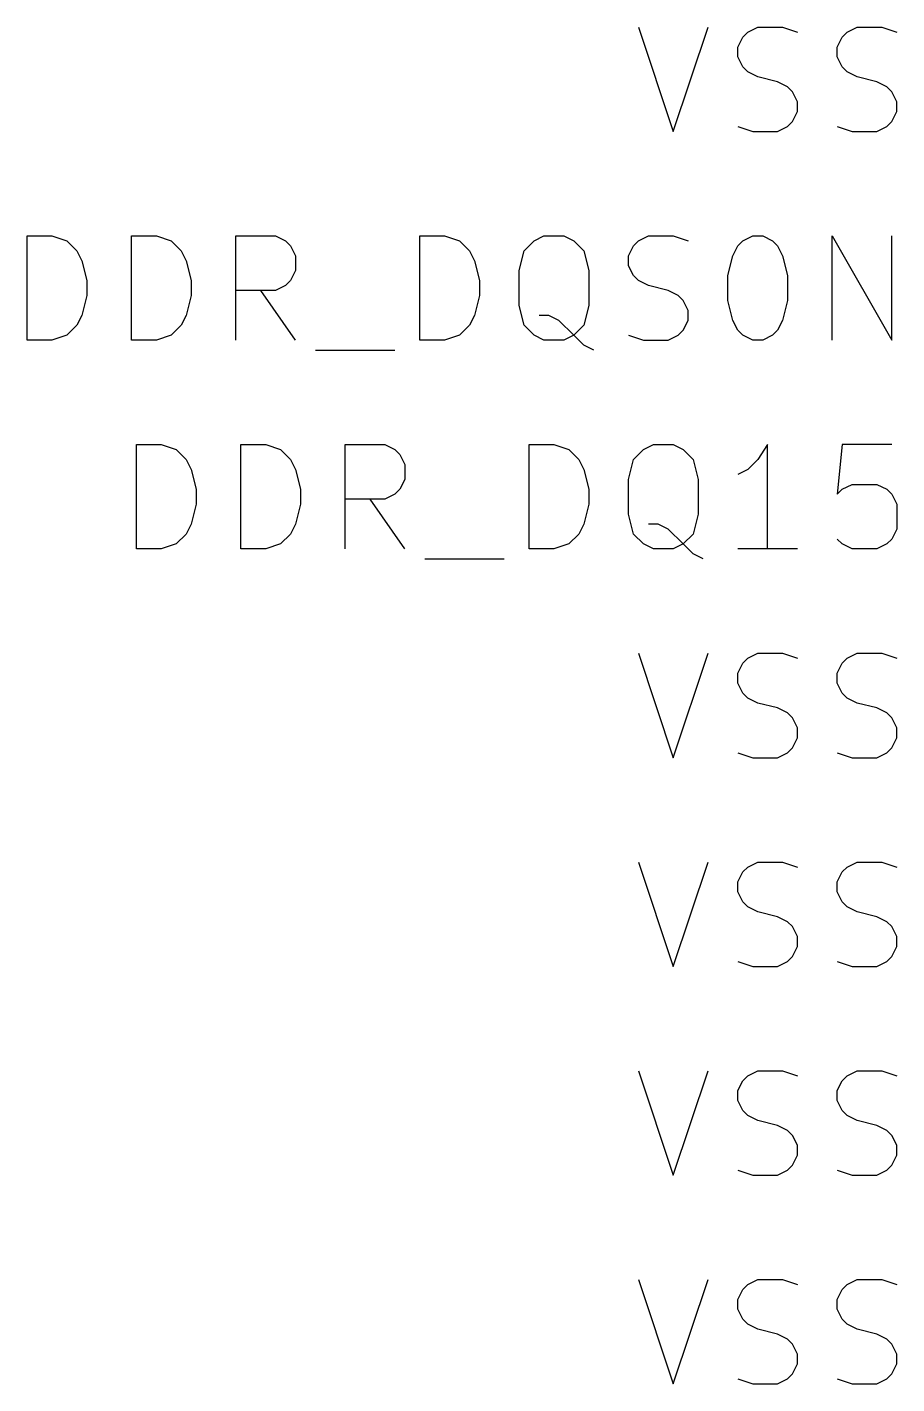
# Model space of a CAD drawing. Header units: millimetres. Extents: x 3 to 237, y -203 to -4.
# Drawn here: x 181.71 to 192.29, y -99.65 to -83.14 of the extents above; entities that cross this region are included whole.
import ezdxf

# ---------------------------------------------------------------- set-up
doc = ezdxf.new("R2010")
doc.units = ezdxf.units.MM
doc.layers.add('GREENSIXTYFIVE', color=129, linetype='CONTINUOUS')

msp = doc.modelspace()

# ---------------------------------------------------------------- linework, layer by layer
at = {"layer": 'GREENSIXTYFIVE', "linetype": 'CONTINUOUS'}
for p, q in [((189.1453, -83.1375), (189.5686, -84.4075)), ((189.5686, -84.4075), (189.992, -83.1375)), ((190.4153, -83.2585), (190.4758, -83.198)), ((190.4758, -83.198), (190.5968, -83.1375)), ((190.5968, -83.1375), (190.8991, -83.1375)), ((190.8991, -83.1375), (191.0806, -83.198)), ((191.6248, -83.2585), (191.6853, -83.198)), ((191.6853, -83.198), (191.8063, -83.1375)), ((191.8063, -83.1375), (192.1086, -83.1375)), ((192.1086, -83.1375), (192.2901, -83.198)), ((190.3549, -83.3794), (190.4153, -83.2585)), ((191.5644, -83.3794), (191.6248, -83.2585)), ((190.3549, -83.5004), (190.3549, -83.3794)), ((190.4153, -83.6213), (190.3549, -83.5004)), ((191.5644, -83.5004), (191.5644, -83.3794)), ((191.6248, -83.6213), (191.5644, -83.5004)), ((190.4758, -83.6818), (190.4153, -83.6213)), ((190.5968, -83.7423), (190.4758, -83.6818)), ((191.6853, -83.6818), (191.6248, -83.6213)), ((191.8063, -83.7423), (191.6853, -83.6818)), ((190.8387, -83.8028), (190.5968, -83.7423)), ((190.9596, -83.8632), (190.8387, -83.8028)), ((191.0201, -83.9237), (190.9596, -83.8632)), ((192.0482, -83.8028), (191.8063, -83.7423)), ((192.1691, -83.8632), (192.0482, -83.8028)), ((192.2296, -83.9237), (192.1691, -83.8632)), ((191.0806, -84.0447), (191.0201, -83.9237)), ((192.2901, -84.0447), (192.2296, -83.9237)), ((191.0201, -84.2866), (191.0806, -84.1656)), ((191.0806, -84.1656), (191.0806, -84.0447)), ((192.2296, -84.2866), (192.2901, -84.1656)), ((192.2901, -84.1656), (192.2901, -84.0447)), ((190.3549, -84.3471), (190.5363, -84.4075)), ((190.8387, -84.4075), (190.9596, -84.3471)), ((190.9596, -84.3471), (191.0201, -84.2866)), ((191.5644, -84.3471), (191.7458, -84.4075)), ((192.0482, -84.4075), (192.1691, -84.3471)), ((192.1691, -84.3471), (192.2296, -84.2866)), ((190.5363, -84.4075), (190.8387, -84.4075)), ((191.7458, -84.4075), (192.0482, -84.4075)), ((181.7067, -86.9475), (181.7067, -85.6775)), ((181.7067, -85.6775), (182.0091, -85.6775)), ((182.0091, -85.6775), (182.1905, -85.738)), ((182.9767, -86.9475), (182.9767, -85.6775)), ((182.9767, -85.6775), (183.2791, -85.6775)), ((183.2791, -85.6775), (183.4605, -85.738)), ((184.2467, -86.9475), (184.2467, -85.6775)), ((184.2467, -85.6775), (184.7305, -85.6775)), ((184.7305, -85.6775), (184.8515, -85.738)), ((186.4843, -86.9475), (186.4843, -85.6775)), ((186.4843, -85.6775), (186.7867, -85.6775)), ((186.7867, -85.6775), (186.9681, -85.738)), ((187.8753, -85.738), (187.9962, -85.6775)), ((187.9962, -85.6775), (188.2381, -85.6775)), ((188.2381, -85.6775), (188.3591, -85.738)), ((189.1453, -85.738), (189.2663, -85.6775)), ((189.2663, -85.6775), (189.5686, -85.6775)), ((189.5686, -85.6775), (189.7501, -85.738)), ((190.4153, -85.738), (190.5362, -85.6775)), ((190.5362, -85.6775), (190.6572, -85.6775)), ((190.6572, -85.6775), (190.7781, -85.738)), ((191.5038, -86.9475), (191.5038, -85.6775)), ((191.5038, -85.6775), (192.2295, -86.9475)), ((192.2295, -86.9475), (192.2295, -85.6775)), ((182.1905, -85.738), (182.3115, -85.859)), ((183.4605, -85.738), (183.5815, -85.859)), ((184.8515, -85.738), (184.912, -85.7985)), ((184.912, -85.7985), (184.9724, -85.9194)), ((186.9681, -85.738), (187.0891, -85.859)), ((187.7543, -85.859), (187.8753, -85.738)), ((188.3591, -85.738), (188.48, -85.859)), ((189.0244, -85.9194), (189.0848, -85.7985)), ((189.0848, -85.7985), (189.1453, -85.738)), ((190.2943, -85.9194), (190.3548, -85.7985)), ((190.3548, -85.7985), (190.4153, -85.738)), ((190.7781, -85.738), (190.8386, -85.7985)), ((190.8386, -85.7985), (190.8991, -85.9194)), ((182.3115, -85.859), (182.372, -85.9799)), ((182.372, -85.9799), (182.4324, -86.2218)), ((183.5815, -85.859), (183.642, -85.9799)), ((183.642, -85.9799), (183.7024, -86.2218)), ((184.9724, -85.9194), (184.9724, -86.1009)), ((187.0891, -85.859), (187.1496, -85.9799)), ((187.1496, -85.9799), (187.21, -86.2218)), ((187.6939, -86.1009), (187.7543, -85.859)), ((188.48, -85.859), (188.5405, -86.1009)), ((189.0244, -86.0404), (189.0244, -85.9194)), ((190.2339, -86.1613), (190.2943, -85.9194)), ((190.8991, -85.9194), (190.9596, -86.1613)), ((184.9724, -86.1009), (184.912, -86.2218)), ((187.6939, -86.5242), (187.6939, -86.1009)), ((188.5405, -86.1009), (188.5405, -86.5242)), ((189.0848, -86.1613), (189.0244, -86.0404)), ((189.1453, -86.2218), (189.0848, -86.1613)), ((190.2339, -86.4637), (190.2339, -86.1613)), ((190.9596, -86.1613), (190.9596, -86.4637)), ((182.4324, -86.2218), (182.4324, -86.4032)), ((183.7024, -86.2218), (183.7024, -86.4032)), ((184.7305, -86.3428), (184.2467, -86.3428)), ((184.9724, -86.9475), (184.5491, -86.3428)), ((184.8515, -86.2823), (184.7305, -86.3428)), ((184.912, -86.2218), (184.8515, -86.2823)), ((187.21, -86.2218), (187.21, -86.4032)), ((189.2663, -86.2823), (189.1453, -86.2218)), ((189.5082, -86.3428), (189.2663, -86.2823)), ((189.6291, -86.4032), (189.5082, -86.3428)), ((182.4324, -86.4032), (182.372, -86.6451)), ((183.7024, -86.4032), (183.642, -86.6451)), ((187.21, -86.4032), (187.1496, -86.6451)), ((189.6896, -86.4637), (189.6291, -86.4032)), ((189.7501, -86.5847), (189.6896, -86.4637)), ((190.2943, -86.7056), (190.2339, -86.4637)), ((190.9596, -86.4637), (190.8991, -86.7056)), ((182.372, -86.6451), (182.3115, -86.7661)), ((183.642, -86.6451), (183.5815, -86.7661)), ((187.1496, -86.6451), (187.0891, -86.7661)), ((187.7543, -86.7661), (187.6939, -86.5242)), ((188.0567, -86.6451), (187.9358, -86.6451)), ((188.1777, -86.7056), (188.0567, -86.6451)), ((188.5405, -86.5242), (188.48, -86.7661)), ((189.7501, -86.7056), (189.7501, -86.5847)), ((182.3115, -86.7661), (182.1905, -86.8871)), ((183.5815, -86.7661), (183.4605, -86.8871)), ((187.0891, -86.7661), (186.9681, -86.8871)), ((187.8753, -86.8871), (187.7543, -86.7661)), ((188.3591, -86.8871), (188.1777, -86.7056)), ((188.48, -86.7661), (188.3591, -86.8871)), ((189.6291, -86.8871), (189.6896, -86.8266)), ((189.6896, -86.8266), (189.7501, -86.7056)), ((190.3548, -86.8266), (190.2943, -86.7056)), ((190.4153, -86.8871), (190.3548, -86.8266)), ((190.8386, -86.8266), (190.7781, -86.8871)), ((190.8991, -86.7056), (190.8386, -86.8266)), ((182.0091, -86.9475), (181.7067, -86.9475)), ((182.1905, -86.8871), (182.0091, -86.9475)), ((183.2791, -86.9475), (182.9767, -86.9475)), ((183.4605, -86.8871), (183.2791, -86.9475)), ((186.7867, -86.9475), (186.4843, -86.9475)), ((186.9681, -86.8871), (186.7867, -86.9475)), ((187.9962, -86.9475), (187.8753, -86.8871)), ((188.2381, -86.9475), (187.9962, -86.9475)), ((188.3591, -86.8871), (188.2381, -86.9475)), ((188.48, -87.008), (188.3591, -86.8871)), ((189.0244, -86.8871), (189.2058, -86.9475)), ((189.2058, -86.9475), (189.5082, -86.9475)), ((189.5082, -86.9475), (189.6291, -86.8871)), ((190.5362, -86.9475), (190.4153, -86.8871)), ((190.6572, -86.9475), (190.5362, -86.9475)), ((190.7781, -86.8871), (190.6572, -86.9475)), ((185.2144, -87.0685), (186.182, -87.0685)), ((188.601, -87.0685), (188.48, -87.008)), ((183.0372, -89.4875), (183.0372, -88.2175)), ((183.0372, -88.2175), (183.3396, -88.2175)), ((183.3396, -88.2175), (183.521, -88.278)), ((183.521, -88.278), (183.642, -88.399)), ((184.3072, -89.4875), (184.3072, -88.2175)), ((184.3072, -88.2175), (184.6096, -88.2175)), ((184.6096, -88.2175), (184.791, -88.278)), ((184.791, -88.278), (184.912, -88.399)), ((185.5772, -89.4875), (185.5772, -88.2175)), ((185.5772, -88.2175), (186.061, -88.2175)), ((186.061, -88.2175), (186.182, -88.278)), ((186.182, -88.278), (186.2425, -88.3385)), ((187.8148, -89.4875), (187.8148, -88.2175)), ((187.8148, -88.2175), (188.1172, -88.2175)), ((188.1172, -88.2175), (188.2986, -88.278)), ((188.2986, -88.278), (188.4196, -88.399)), ((189.0848, -88.399), (189.2058, -88.278)), ((189.2058, -88.278), (189.3267, -88.2175)), ((189.3267, -88.2175), (189.5686, -88.2175)), ((189.5686, -88.2175), (189.6896, -88.278)), ((189.6896, -88.278), (189.8105, -88.399)), ((190.7177, -88.2175), (190.5968, -88.399)), ((190.7177, -89.4875), (190.7177, -88.2175)), ((191.6248, -88.2175), (191.5644, -88.8223)), ((192.2296, -88.2175), (191.6248, -88.2175)), ((183.642, -88.399), (183.7025, -88.5199)), ((184.912, -88.399), (184.9725, -88.5199)), ((186.2425, -88.3385), (186.3029, -88.4594)), ((186.3029, -88.4594), (186.3029, -88.6409)), ((188.4196, -88.399), (188.4801, -88.5199)), ((189.0244, -88.6409), (189.0848, -88.399)), ((189.8105, -88.399), (189.871, -88.6409)), ((190.5968, -88.399), (190.4758, -88.5199)), ((183.7025, -88.5199), (183.7629, -88.7618)), ((184.9725, -88.5199), (185.0329, -88.7618)), ((186.3029, -88.6409), (186.2425, -88.7618)), ((188.4801, -88.5199), (188.5405, -88.7618)), ((189.0244, -89.0642), (189.0244, -88.6409)), ((189.871, -88.6409), (189.871, -89.0642)), ((190.4758, -88.5199), (190.3549, -88.5804)), ((183.7629, -88.7618), (183.7629, -88.9432)), ((185.0329, -88.7618), (185.0329, -88.9432)), ((186.182, -88.8223), (186.061, -88.8828)), ((186.2425, -88.7618), (186.182, -88.8223)), ((188.5405, -88.7618), (188.5405, -88.9432)), ((191.5644, -88.8223), (191.6248, -88.7618)), ((191.6248, -88.7618), (191.7458, -88.7013)), ((191.7458, -88.7013), (192.0482, -88.7013)), ((192.0482, -88.7013), (192.1691, -88.7618)), ((192.1691, -88.7618), (192.2296, -88.8223)), ((192.2296, -88.8223), (192.2901, -88.9432)), ((183.7629, -88.9432), (183.7025, -89.1851)), ((185.0329, -88.9432), (184.9725, -89.1851)), ((186.061, -88.8828), (185.5772, -88.8828)), ((186.3029, -89.4875), (185.8796, -88.8828)), ((188.5405, -88.9432), (188.4801, -89.1851)), ((192.2901, -88.9432), (192.2901, -89.2456)), ((189.0848, -89.3061), (189.0244, -89.0642)), ((189.871, -89.0642), (189.8105, -89.3061)), ((183.642, -89.3061), (183.521, -89.4271)), ((183.7025, -89.1851), (183.642, -89.3061)), ((184.912, -89.3061), (184.791, -89.4271)), ((184.9725, -89.1851), (184.912, -89.3061)), ((188.4196, -89.3061), (188.2986, -89.4271)), ((188.4801, -89.1851), (188.4196, -89.3061)), ((189.2058, -89.4271), (189.0848, -89.3061)), ((189.3872, -89.1851), (189.2663, -89.1851)), ((189.5082, -89.2456), (189.3872, -89.1851)), ((189.6896, -89.4271), (189.5082, -89.2456)), ((189.8105, -89.3061), (189.6896, -89.4271)), ((192.2901, -89.2456), (192.2296, -89.3666)), ((183.521, -89.4271), (183.3396, -89.4875)), ((184.791, -89.4271), (184.6096, -89.4875)), ((188.2986, -89.4271), (188.1172, -89.4875)), ((189.3267, -89.4875), (189.2058, -89.4271)), ((189.6896, -89.4271), (189.5686, -89.4875)), ((189.8105, -89.548), (189.6896, -89.4271)), ((191.6248, -89.4271), (191.5644, -89.3666)), ((191.7458, -89.4875), (191.6248, -89.4271)), ((192.1691, -89.4271), (192.0482, -89.4875)), ((192.2296, -89.3666), (192.1691, -89.4271)), ((183.3396, -89.4875), (183.0372, -89.4875)), ((184.6096, -89.4875), (184.3072, -89.4875)), ((186.5449, -89.6085), (187.5125, -89.6085)), ((188.1172, -89.4875), (187.8148, -89.4875)), ((189.5686, -89.4875), (189.3267, -89.4875)), ((189.9315, -89.6085), (189.8105, -89.548)), ((191.0806, -89.4875), (190.3549, -89.4875)), ((192.0482, -89.4875), (191.7458, -89.4875)), ((189.1453, -90.7575), (189.5686, -92.0275)), ((189.5686, -92.0275), (189.992, -90.7575)), ((190.4758, -90.818), (190.5968, -90.7575)), ((190.5968, -90.7575), (190.8991, -90.7575)), ((190.8991, -90.7575), (191.0806, -90.818)), ((191.6853, -90.818), (191.8063, -90.7575)), ((191.8063, -90.7575), (192.1086, -90.7575)), ((192.1086, -90.7575), (192.2901, -90.818)), ((190.3549, -90.9994), (190.4153, -90.8785)), ((190.4153, -90.8785), (190.4758, -90.818)), ((191.5644, -90.9994), (191.6248, -90.8785)), ((191.6248, -90.8785), (191.6853, -90.818)), ((190.3549, -91.1204), (190.3549, -90.9994)), ((190.4153, -91.2413), (190.3549, -91.1204)), ((191.5644, -91.1204), (191.5644, -90.9994)), ((191.6248, -91.2413), (191.5644, -91.1204)), ((190.4758, -91.3018), (190.4153, -91.2413)), ((191.6853, -91.3018), (191.6248, -91.2413)), ((190.5968, -91.3623), (190.4758, -91.3018)), ((190.8387, -91.4228), (190.5968, -91.3623)), ((190.9596, -91.4832), (190.8387, -91.4228)), ((191.8063, -91.3623), (191.6853, -91.3018)), ((192.0482, -91.4228), (191.8063, -91.3623)), ((192.1691, -91.4832), (192.0482, -91.4228)), ((191.0201, -91.5437), (190.9596, -91.4832)), ((191.0806, -91.6647), (191.0201, -91.5437)), ((192.2296, -91.5437), (192.1691, -91.4832)), ((192.2901, -91.6647), (192.2296, -91.5437)), ((191.0201, -91.9066), (191.0806, -91.7856)), ((191.0806, -91.7856), (191.0806, -91.6647)), ((192.2296, -91.9066), (192.2901, -91.7856)), ((192.2901, -91.7856), (192.2901, -91.6647)), ((190.9596, -91.9671), (191.0201, -91.9066)), ((192.1691, -91.9671), (192.2296, -91.9066)), ((190.3549, -91.9671), (190.5363, -92.0275)), ((190.5363, -92.0275), (190.8387, -92.0275)), ((190.8387, -92.0275), (190.9596, -91.9671)), ((191.5644, -91.9671), (191.7458, -92.0275)), ((191.7458, -92.0275), (192.0482, -92.0275)), ((192.0482, -92.0275), (192.1691, -91.9671)), ((189.1453, -93.2975), (189.5686, -94.5675)), ((189.5686, -94.5675), (189.992, -93.2975)), ((190.3549, -93.5394), (190.4153, -93.4185)), ((190.4153, -93.4185), (190.4758, -93.358)), ((190.4758, -93.358), (190.5968, -93.2975)), ((190.5968, -93.2975), (190.8991, -93.2975)), ((190.8991, -93.2975), (191.0806, -93.358)), ((191.5644, -93.5394), (191.6248, -93.4185)), ((191.6248, -93.4185), (191.6853, -93.358)), ((191.6853, -93.358), (191.8063, -93.2975)), ((191.8063, -93.2975), (192.1086, -93.2975)), ((192.1086, -93.2975), (192.2901, -93.358)), ((190.3549, -93.6604), (190.3549, -93.5394)), ((191.5644, -93.6604), (191.5644, -93.5394)), ((190.4153, -93.7813), (190.3549, -93.6604)), ((191.6248, -93.7813), (191.5644, -93.6604)), ((190.4758, -93.8418), (190.4153, -93.7813)), ((190.5968, -93.9023), (190.4758, -93.8418)), ((190.8387, -93.9628), (190.5968, -93.9023)), ((191.6853, -93.8418), (191.6248, -93.7813)), ((191.8063, -93.9023), (191.6853, -93.8418)), ((192.0482, -93.9628), (191.8063, -93.9023)), ((190.9596, -94.0232), (190.8387, -93.9628)), ((191.0201, -94.0837), (190.9596, -94.0232)), ((191.0806, -94.2047), (191.0201, -94.0837)), ((192.1691, -94.0232), (192.0482, -93.9628)), ((192.2296, -94.0837), (192.1691, -94.0232)), ((192.2901, -94.2047), (192.2296, -94.0837)), ((191.0806, -94.3256), (191.0806, -94.2047)), ((192.2901, -94.3256), (192.2901, -94.2047)), ((191.0201, -94.4466), (191.0806, -94.3256)), ((192.2296, -94.4466), (192.2901, -94.3256)), ((190.3549, -94.5071), (190.5363, -94.5675)), ((190.5363, -94.5675), (190.8387, -94.5675)), ((190.8387, -94.5675), (190.9596, -94.5071)), ((190.9596, -94.5071), (191.0201, -94.4466)), ((191.5644, -94.5071), (191.7458, -94.5675)), ((191.7458, -94.5675), (192.0482, -94.5675)), ((192.0482, -94.5675), (192.1691, -94.5071)), ((192.1691, -94.5071), (192.2296, -94.4466)), ((189.1453, -95.8375), (189.5686, -97.1075)), ((189.5686, -97.1075), (189.992, -95.8375)), ((190.4153, -95.9585), (190.4758, -95.898)), ((190.4758, -95.898), (190.5968, -95.8375)), ((190.5968, -95.8375), (190.8991, -95.8375)), ((190.8991, -95.8375), (191.0806, -95.898)), ((191.6248, -95.9585), (191.6853, -95.898)), ((191.6853, -95.898), (191.8063, -95.8375)), ((191.8063, -95.8375), (192.1086, -95.8375)), ((192.1086, -95.8375), (192.2901, -95.898)), ((190.3549, -96.0794), (190.4153, -95.9585)), ((190.3549, -96.2004), (190.3549, -96.0794)), ((191.5644, -96.0794), (191.6248, -95.9585)), ((191.5644, -96.2004), (191.5644, -96.0794)), ((190.4153, -96.3213), (190.3549, -96.2004)), ((191.6248, -96.3213), (191.5644, -96.2004)), ((190.4758, -96.3818), (190.4153, -96.3213)), ((190.5968, -96.4423), (190.4758, -96.3818)), ((191.6853, -96.3818), (191.6248, -96.3213)), ((191.8063, -96.4423), (191.6853, -96.3818)), ((190.8387, -96.5028), (190.5968, -96.4423)), ((190.9596, -96.5632), (190.8387, -96.5028)), ((191.0201, -96.6237), (190.9596, -96.5632)), ((192.0482, -96.5028), (191.8063, -96.4423)), ((192.1691, -96.5632), (192.0482, -96.5028)), ((192.2296, -96.6237), (192.1691, -96.5632)), ((191.0806, -96.7447), (191.0201, -96.6237)), ((191.0806, -96.8656), (191.0806, -96.7447)), ((192.2901, -96.7447), (192.2296, -96.6237)), ((192.2901, -96.8656), (192.2901, -96.7447)), ((191.0201, -96.9866), (191.0806, -96.8656)), ((192.2296, -96.9866), (192.2901, -96.8656)), ((190.3549, -97.0471), (190.5363, -97.1075)), ((190.8387, -97.1075), (190.9596, -97.0471)), ((190.9596, -97.0471), (191.0201, -96.9866)), ((191.5644, -97.0471), (191.7458, -97.1075)), ((192.0482, -97.1075), (192.1691, -97.0471)), ((192.1691, -97.0471), (192.2296, -96.9866)), ((190.5363, -97.1075), (190.8387, -97.1075)), ((191.7458, -97.1075), (192.0482, -97.1075)), ((189.1453, -98.3775), (189.5686, -99.6475)), ((189.5686, -99.6475), (189.992, -98.3775)), ((190.4758, -98.438), (190.5968, -98.3775)), ((190.5968, -98.3775), (190.8991, -98.3775)), ((190.8991, -98.3775), (191.0806, -98.438)), ((191.6853, -98.438), (191.8063, -98.3775)), ((191.8063, -98.3775), (192.1086, -98.3775)), ((192.1086, -98.3775), (192.2901, -98.438)), ((190.3549, -98.6194), (190.4153, -98.4985)), ((190.4153, -98.4985), (190.4758, -98.438)), ((191.5644, -98.6194), (191.6248, -98.4985)), ((191.6248, -98.4985), (191.6853, -98.438)), ((190.3549, -98.7404), (190.3549, -98.6194)), ((191.5644, -98.7404), (191.5644, -98.6194)), ((190.4153, -98.8613), (190.3549, -98.7404)), ((190.4758, -98.9218), (190.4153, -98.8613)), ((191.6248, -98.8613), (191.5644, -98.7404)), ((191.6853, -98.9218), (191.6248, -98.8613)), ((190.5968, -98.9823), (190.4758, -98.9218)), ((190.8387, -99.0428), (190.5968, -98.9823)), ((190.9596, -99.1032), (190.8387, -99.0428)), ((191.8063, -98.9823), (191.6853, -98.9218)), ((192.0482, -99.0428), (191.8063, -98.9823)), ((192.1691, -99.1032), (192.0482, -99.0428)), ((191.0201, -99.1637), (190.9596, -99.1032)), ((191.0806, -99.2847), (191.0201, -99.1637)), ((192.2296, -99.1637), (192.1691, -99.1032)), ((192.2901, -99.2847), (192.2296, -99.1637)), ((191.0806, -99.4056), (191.0806, -99.2847)), ((192.2901, -99.4056), (192.2901, -99.2847)), ((190.9596, -99.5871), (191.0201, -99.5266)), ((191.0201, -99.5266), (191.0806, -99.4056)), ((192.1691, -99.5871), (192.2296, -99.5266)), ((192.2296, -99.5266), (192.2901, -99.4056)), ((190.3549, -99.5871), (190.5363, -99.6475)), ((190.5363, -99.6475), (190.8387, -99.6475)), ((190.8387, -99.6475), (190.9596, -99.5871)), ((191.5644, -99.5871), (191.7458, -99.6475)), ((191.7458, -99.6475), (192.0482, -99.6475)), ((192.0482, -99.6475), (192.1691, -99.5871))]:
    msp.add_line(p, q, dxfattribs=at)

doc.saveas('drawing.dxf')
